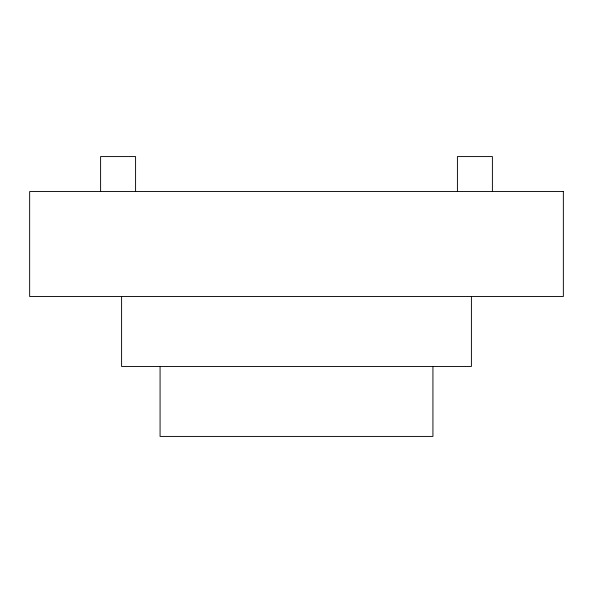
<?xml version="1.0" encoding="UTF-8"?>
<svg xmlns="http://www.w3.org/2000/svg" width="593" height="593" viewBox="0 0 593 593"><rect width="100%" height="100%" fill="white"/><g stroke="black" fill="none" stroke-linecap="round" stroke-linejoin="round"><path stroke-width="0.89" d="M492.398 191.554L492.398 156.574L457.418 156.574L457.418 191.554M471.405 296.5L471.405 366.467L121.595 366.467L121.595 296.5M432.927 366.467L432.927 436.426L160.073 436.426L160.073 366.467M135.582 191.554L135.582 156.574L100.602 156.574L100.602 191.554M563.35 191.554L29.65 191.554L29.65 296.5L563.35 296.5L563.35 191.554"/></g></svg>
